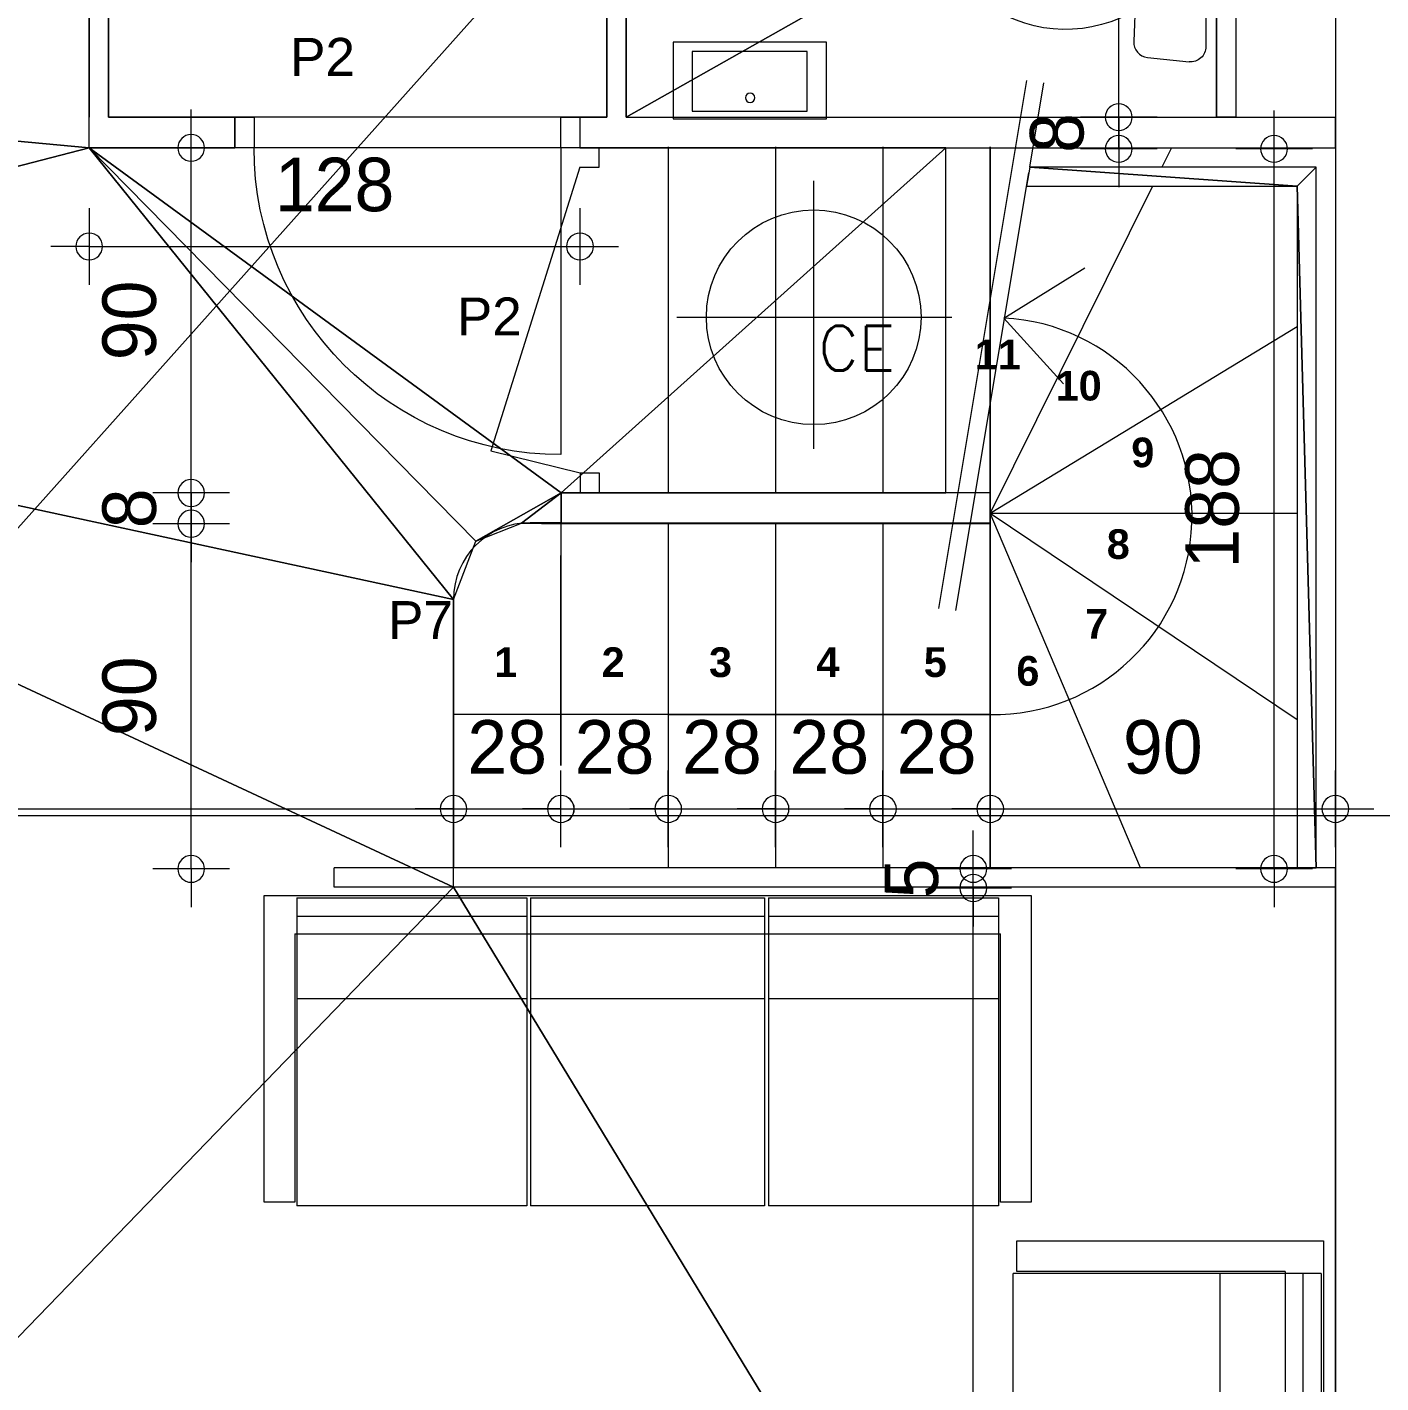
# Model space of a CAD drawing. Header units: metres. Extents: x 1.8 to 61.8, y -53.3 to -11.3.
# Drawn here: x 15.87 to 19.4, y -22.846 to -19.31 of the extents above; entities that cross this region are included whole.
import ezdxf
from ezdxf.enums import TextEntityAlignment as Align
from ezdxf.lldxf.tags import DXFTag

# ---------------------------------------------------------------- set-up
doc = ezdxf.new("R2010")
doc.units = ezdxf.units.M
doc.header["$MEASUREMENT"] = 0
for name, color, linetype in [('Calque commun', 7, 'Continuous'), ('Calque2', 7, 'Continuous'), ('Calque5', 7, 'Continuous'), ('Cotations', 7, 'Continuous'), ('Textes', 7, 'Continuous')]:
    doc.layers.add(name, color=color, linetype=linetype)
doc.styles.add('Arial14', font='arial.ttf', dxfattribs={"height": 0.098961})
doc.styles.add('Arial6', font='arialbd.ttf', dxfattribs={"height": 0.077267})
doc.styles.add('Century Gothic Gras', font='txt.shx', dxfattribs={"height": 0.116336})
doc.styles.add('Century Gothic18', font='GOTHIC.TTF', dxfattribs={"height": 0.139636})
tags = doc.linetypes.add('DASHDOT2', pattern=[0.5, 0.25, -0.125, 0, -0.125]).pattern_tags.tags
tags[10:11] = [DXFTag(74, 4), DXFTag(75, 0), DXFTag(340, '0'), DXFTag(46, 1.0), DXFTag(50, 0.0), DXFTag(44, 0.0), DXFTag(45, 0.0)]
tags[8:9] = [DXFTag(74, 4), DXFTag(75, 0), DXFTag(340, '0'), DXFTag(46, 1.0), DXFTag(50, 0.0), DXFTag(44, 0.0), DXFTag(45, 0.0)]
tags[6:7] = [DXFTag(74, 4), DXFTag(75, 0), DXFTag(340, '0'), DXFTag(46, 1.0), DXFTag(50, 0.0), DXFTag(44, 0.0), DXFTag(45, 0.0)]
tags[4:5] = [DXFTag(74, 4), DXFTag(75, 0), DXFTag(340, '0'), DXFTag(46, 1.0), DXFTag(50, 0.0), DXFTag(44, 0.0), DXFTag(45, 0.0)]
tags = doc.linetypes.add('DOT2', pattern=[0.125, 0, -0.125]).pattern_tags.tags
tags[6:7] = [DXFTag(74, 4), DXFTag(75, 0), DXFTag(340, '0'), DXFTag(46, 1.0), DXFTag(50, 0.0), DXFTag(44, 0.0), DXFTag(45, 0.0)]
tags[4:5] = [DXFTag(74, 4), DXFTag(75, 0), DXFTag(340, '0'), DXFTag(46, 1.0), DXFTag(50, 0.0), DXFTag(44, 0.0), DXFTag(45, 0.0)]
tags = doc.linetypes.add('HIDDEN', pattern=[0.375, 0.25, -0.125]).pattern_tags.tags
tags[6:7] = [DXFTag(74, 4), DXFTag(75, 0), DXFTag(340, '0'), DXFTag(46, 1.0), DXFTag(50, 0.0), DXFTag(44, 0.0), DXFTag(45, 0.0)]
tags[4:5] = [DXFTag(74, 4), DXFTag(75, 0), DXFTag(340, '0'), DXFTag(46, 1.0), DXFTag(50, 0.0), DXFTag(44, 0.0), DXFTag(45, 0.0)]
tags = doc.linetypes.add('HIDDEN2', pattern=[0.1875, 0.125, -0.0625]).pattern_tags.tags
tags[6:7] = [DXFTag(74, 4), DXFTag(75, 0), DXFTag(340, '0'), DXFTag(46, 1.0), DXFTag(50, 0.0), DXFTag(44, 0.0), DXFTag(45, 0.0)]
tags[4:5] = [DXFTag(74, 4), DXFTag(75, 0), DXFTag(340, '0'), DXFTag(46, 1.0), DXFTag(50, 0.0), DXFTag(44, 0.0), DXFTag(45, 0.0)]
tags = doc.linetypes.add('HIDDENX2', pattern=[0.75, 0.5, -0.25]).pattern_tags.tags
tags[6:7] = [DXFTag(74, 4), DXFTag(75, 0), DXFTag(340, '0'), DXFTag(46, 1.0), DXFTag(50, 0.0), DXFTag(44, 0.0), DXFTag(45, 0.0)]
tags[4:5] = [DXFTag(74, 4), DXFTag(75, 0), DXFTag(340, '0'), DXFTag(46, 1.0), DXFTag(50, 0.0), DXFTag(44, 0.0), DXFTag(45, 0.0)]

# ---------------------------------------------------------------- blocks, each defined once
blk = doc.blocks.new('Block51940')
at = {"layer": 'Calque commun', "color": 7, "linetype": 'Continuous', "lineweight": 9}
blk.add_line((19.2815, -16.9752), (19.2815, -25.3352), dxfattribs=at)
blk = doc.blocks.new('sofa3-2')
at = {"layer": 'Calque commun', "color": 0, "linetype": 'ByBlock', "lineweight": -2}
for p, q in [((0, 0), (0, -0.8)), ((2, 0), (0, 0)), ((2, 0), (2, 0)), ((2, 0), (2, 0)), ((2, 0), (2, 0)), ((2, 0), (2, 0)), ((2, -0.8), (2, 0)), ((0.685, -0.0067), (0.085, -0.0067)), ((0.085, -0.0067), (0.085, -0.1)), ((0.685, -0.0067), (0.685, -0.1)), ((1.305, -0.0067), (0.695, -0.0067)), ((0.695, -0.0067), (0.695, -0.1)), ((1.305, -0.0067), (1.305, -0.1)), ((1.915, -0.0067), (1.315, -0.0067)), ((1.315, -0.0067), (1.315, -0.1)), ((1.915, -0.0067), (1.915, -0.1)), ((0.685, -0.054), (0.085, -0.054)), ((1.305, -0.054), (0.695, -0.054)), ((1.915, -0.054), (1.315, -0.054)), ((0.08, -0.1), (0.08, -0.1)), ((0.08, -0.1), (0.08, -0.1)), ((0.08, -0.1), (0.08, -0.1)), ((0.08, -0.1), (0.08, -0.1)), ((0.085, -0.1), (0.08, -0.1)), ((0.08, -0.74), (0.08, -0.1)), ((0.685, -0.1), (0.085, -0.1)), ((0.085, -0.1), (0.085, -0.14)), ((0.695, -0.1), (0.685, -0.1)), ((0.685, -0.1), (0.685, -0.14)), ((1.305, -0.1), (0.695, -0.1)), ((0.695, -0.1), (0.695, -0.14)), ((1.315, -0.1), (1.305, -0.1)), ((1.305, -0.1), (1.305, -0.14)), ((1.915, -0.1), (1.315, -0.1)), ((1.315, -0.1), (1.315, -0.14)), ((1.92, -0.1), (1.915, -0.1)), ((1.915, -0.1), (1.915, -0.14)), ((1.92, -0.1), (1.92, -0.1)), ((1.92, -0.1), (1.92, -0.1)), ((1.92, -0.1), (1.92, -0.1)), ((1.92, -0.1), (1.92, -0.1)), ((1.92, -0.1), (1.92, -0.74)), ((0.085, -0.11), (0.085, -0.11)), ((0.085, -0.11), (0.085, -0.11)), ((0.085, -0.14), (0.085, -0.81)), ((0.685, -0.11), (0.685, -0.11)), ((0.685, -0.11), (0.685, -0.11)), ((0.685, -0.14), (0.685, -0.81)), ((0.695, -0.11), (0.695, -0.11)), ((0.695, -0.11), (0.695, -0.11)), ((0.695, -0.14), (0.695, -0.81)), ((1.305, -0.11), (1.305, -0.11)), ((1.305, -0.11), (1.305, -0.11)), ((1.305, -0.14), (1.305, -0.81)), ((1.315, -0.11), (1.315, -0.11)), ((1.315, -0.11), (1.315, -0.11)), ((1.315, -0.14), (1.315, -0.81)), ((1.915, -0.11), (1.915, -0.11)), ((1.915, -0.11), (1.915, -0.11)), ((1.915, -0.14), (1.915, -0.81)), ((0.085, -0.27), (0.685, -0.27)), ((0.695, -0.27), (1.305, -0.27)), ((1.315, -0.27), (1.915, -0.27)), ((0.08, -0.76), (0.08, -0.74)), ((1.92, -0.74), (1.92, -0.76)), ((0.08, -0.8), (0.08, -0.76)), ((1.92, -0.76), (1.92, -0.8)), ((0, -0.8), (0, -0.8)), ((0, -0.8), (0, -0.8)), ((0, -0.8), (0.08, -0.8)), ((0.08, -0.8), (0.08, -0.8)), ((0.08, -0.8), (0.08, -0.8)), ((0.085, -0.81), (0.085, -0.81)), ((0.085, -0.81), (0.085, -0.81)), ((0.085, -0.81), (0.685, -0.81)), ((0.685, -0.81), (0.685, -0.81)), ((0.685, -0.81), (0.685, -0.81)), ((0.695, -0.81), (0.695, -0.81)), ((0.695, -0.81), (0.695, -0.81)), ((0.695, -0.81), (1.305, -0.81)), ((1.305, -0.81), (1.305, -0.81)), ((1.305, -0.81), (1.305, -0.81)), ((1.315, -0.81), (1.315, -0.81)), ((1.315, -0.81), (1.315, -0.81)), ((1.315, -0.81), (1.915, -0.81)), ((1.915, -0.81), (1.915, -0.81)), ((1.915, -0.81), (1.915, -0.81)), ((1.92, -0.8), (1.92, -0.8)), ((1.92, -0.8), (1.92, -0.8)), ((1.92, -0.8), (2, -0.8))]:
    blk.add_line(p, q, dxfattribs=at)
blk = doc.blocks.new('xmodule1pcent14')
at = {"layer": 'Calque commun', "color": 5, "linetype": 'Continuous', "lineweight": 9}
blk.add_arc((0, 0), 0.5, 0, 359.9994, dxfattribs=at)
blk = doc.blocks.new('DimLine55328')
at = {"layer": 'Calque commun', "color": 5, "linetype": 'Continuous', "lineweight": 9}
for p, q in [((18.3372, -22.4067), (18.3372, -22.3067)), ((18.4372, -22.4067), (18.2372, -22.4067)), ((18.3372, -26.1866), (18.3372, -22.4067))]:
    blk.add_line(p, q, dxfattribs=at)
at = {"layer": 'Calque commun', "color": 5, "linetype": 'Continuous', "lineweight": 9, "xscale": 0.07000000029802322, "yscale": 0.07000000029802322, "zscale": 0.07000000029802322, "rotation": 90}
blk.add_blockref('xmodule1pcent14', (18.3372, -22.4067), dxfattribs=at)
blk = doc.blocks.new('xmodule1pcent15')
at = {"layer": 'Calque commun', "color": 5, "linetype": 'Continuous', "lineweight": 9}
blk.add_arc((0, 0), 0.5, 0, 359.9994, dxfattribs=at)
blk = doc.blocks.new('xmodule1pcent16')
at = {"layer": 'Calque commun', "color": 5, "linetype": 'Continuous', "lineweight": 9}
blk.add_arc((0, 0), 0.5, 0, 359.9994, dxfattribs=at)
blk = doc.blocks.new('DimLine55336')
at = {"layer": 'Calque commun', "color": 5, "linetype": 'Continuous', "lineweight": 9}
for p, q in [((18.3372, -22.3567), (18.3372, -22.2567)), ((18.4372, -22.3567), (18.2372, -22.3567)), ((18.3372, -22.4067), (18.3372, -22.3567)), ((18.4372, -22.4067), (18.2372, -22.4067)), ((18.3372, -22.4067), (18.3372, -22.5067))]:
    blk.add_line(p, q, dxfattribs=at)
at = {"layer": 'Calque commun', "color": 5, "linetype": 'Continuous', "lineweight": 9, "xscale": 0.07000000029802322, "yscale": 0.07000000029802322, "zscale": 0.07000000029802322, "rotation": 90}
for name, p in [('xmodule1pcent16', (18.3372, -22.3567)), ('xmodule1pcent15', (18.3372, -22.4067))]:
    blk.add_blockref(name, p, dxfattribs=at)
at = {"layer": 'Calque commun', "color": 5, "linetype": 'Continuous', "lineweight": 9, "style": 'Century Gothic18'}
blk.add_text('5', height=0.1396, rotation=90, dxfattribs=at).set_placement((18.2872, -22.3817), align=Align.BOTTOM_CENTER)
blk = doc.blocks.new('xmodule1pcent17')
at = {"layer": 'Calque commun', "color": 5, "linetype": 'Continuous', "lineweight": 9}
blk.add_arc((0, 0), 0.5, 0, 359.9994, dxfattribs=at)
blk = doc.blocks.new('xmodule1pcent18')
at = {"layer": 'Calque commun', "color": 5, "linetype": 'Continuous', "lineweight": 9}
blk.add_arc((0, 0), 0.5, 0, 359.9994, dxfattribs=at)
blk = doc.blocks.new('DimLine55344')
at = {"layer": 'Calque commun', "color": 5, "linetype": 'Continuous', "lineweight": 9}
for p, q in [((19.1215, -20.4792), (19.1215, -20.3792)), ((19.2215, -20.4792), (19.0215, -20.4792)), ((19.1215, -22.3567), (19.1215, -20.4792)), ((19.2215, -22.3567), (19.0215, -22.3567)), ((19.1215, -22.3567), (19.1215, -22.4567))]:
    blk.add_line(p, q, dxfattribs=at)
at = {"layer": 'Calque commun', "color": 5, "linetype": 'Continuous', "lineweight": 9, "xscale": 0.07000000029802322, "yscale": 0.07000000029802322, "zscale": 0.07000000029802322, "rotation": 90}
for name, p in [('xmodule1pcent18', (19.1215, -20.4792)), ('xmodule1pcent17', (19.1215, -22.3567))]:
    blk.add_blockref(name, p, dxfattribs=at)
at = {"layer": 'Calque commun', "color": 5, "linetype": 'Continuous', "lineweight": 9, "style": 'Century Gothic18'}
blk.add_text('188', height=0.13964, rotation=90, dxfattribs=at).set_placement((19.0715, -21.4179), align=Align.BOTTOM_CENTER)
blk = doc.blocks.new('xmodule1pcent19')
at = {"layer": 'Calque commun', "color": 5, "linetype": 'Continuous', "lineweight": 9}
blk.add_arc((0, 0), 0.5, 0, 359.9994, dxfattribs=at)
blk = doc.blocks.new('xmodule1pcent20')
at = {"layer": 'Calque commun', "color": 5, "linetype": 'Continuous', "lineweight": 9}
blk.add_arc((0, 0), 0.5, 0, 359.9994, dxfattribs=at)
blk = doc.blocks.new('DimLine55352')
at = {"layer": 'Calque commun', "color": 5, "linetype": 'Continuous', "lineweight": 9}
for p, q in [((18.7164, -20.3966), (18.7164, -20.2966)), ((18.8164, -20.3966), (18.6164, -20.3966)), ((18.7164, -20.4792), (18.7164, -20.3966)), ((18.8164, -20.4792), (18.6164, -20.4792)), ((18.7164, -20.4792), (18.7164, -20.5792))]:
    blk.add_line(p, q, dxfattribs=at)
at = {"layer": 'Calque commun', "color": 5, "linetype": 'Continuous', "lineweight": 9, "xscale": 0.07000000029802322, "yscale": 0.07000000029802322, "zscale": 0.07000000029802322, "rotation": 90}
for name, p in [('xmodule1pcent20', (18.7164, -20.3966)), ('xmodule1pcent19', (18.7164, -20.4792))]:
    blk.add_blockref(name, p, dxfattribs=at)
at = {"layer": 'Calque commun', "color": 5, "linetype": 'Continuous', "lineweight": 9, "style": 'Century Gothic18'}
blk.add_text('8', height=0.1396, rotation=90, dxfattribs=at).set_placement((18.6664, -20.4379), align=Align.BOTTOM_CENTER)
blk = doc.blocks.new('xmodule1pcent23')
at = {"layer": 'Calque commun', "color": 5, "linetype": 'Continuous', "lineweight": 9}
blk.add_arc((0, 0), 0.5, 0, 359.9994, dxfattribs=at)
blk = doc.blocks.new('xmodule1pcent24')
at = {"layer": 'Calque commun', "color": 5, "linetype": 'Continuous', "lineweight": 9}
blk.add_arc((0, 0), 0.5, 0, 359.9994, dxfattribs=at)
blk = doc.blocks.new('DimLine55368')
at = {"layer": 'Calque commun', "color": 5, "linetype": 'Continuous', "lineweight": 9}
for p, q in [((18.7164, -19.5266), (18.7164, -19.4266)), ((18.8164, -19.5266), (18.6164, -19.5266)), ((18.7164, -20.3966), (18.7164, -19.5266)), ((18.8164, -20.3966), (18.6164, -20.3966)), ((18.7164, -20.3966), (18.7164, -20.4966))]:
    blk.add_line(p, q, dxfattribs=at)
at = {"layer": 'Calque commun', "color": 5, "linetype": 'Continuous', "lineweight": 9, "xscale": 0.07000000029802322, "yscale": 0.07000000029802322, "zscale": 0.07000000029802322, "rotation": 90}
for name, p in [('xmodule1pcent24', (18.7164, -19.5266)), ('xmodule1pcent23', (18.7164, -20.3966))]:
    blk.add_blockref(name, p, dxfattribs=at)
at = {"layer": 'Calque commun', "color": 5, "linetype": 'Continuous', "lineweight": 9, "style": 'Century Gothic18'}
blk.add_text('87', height=0.13964, rotation=90, dxfattribs=at).set_placement((18.6664, -19.9616), align=Align.BOTTOM_CENTER)
blk = doc.blocks.new('xmodule1pcent39')
at = {"layer": 'Calque commun', "color": 5, "linetype": 'Continuous', "lineweight": 9}
blk.add_arc((0, 0), 0.5, 0, 359.9994, dxfattribs=at)
blk = doc.blocks.new('xmodule1pcent40')
at = {"layer": 'Calque commun', "color": 5, "linetype": 'Continuous', "lineweight": 9}
blk.add_arc((0, 0), 0.5, 0, 359.9994, dxfattribs=at)
blk = doc.blocks.new('DimLine56121')
at = {"layer": 'Calque commun', "color": 5, "linetype": 'Continuous', "lineweight": 9}
for p, q in [((16.2975, -21.4566), (16.2975, -21.3566)), ((16.3975, -21.4566), (16.1975, -21.4566)), ((16.2975, -22.3567), (16.2975, -21.4566)), ((16.3975, -22.3567), (16.1975, -22.3567)), ((16.2975, -22.3567), (16.2975, -22.4567))]:
    blk.add_line(p, q, dxfattribs=at)
at = {"layer": 'Calque commun', "color": 5, "linetype": 'Continuous', "lineweight": 9, "xscale": 0.07000000029802322, "yscale": 0.07000000029802322, "zscale": 0.07000000029802322, "rotation": 90}
for name, p in [('xmodule1pcent40', (16.2975, -21.4566)), ('xmodule1pcent39', (16.2975, -22.3567))]:
    blk.add_blockref(name, p, dxfattribs=at)
at = {"layer": 'Calque commun', "color": 5, "linetype": 'Continuous', "lineweight": 9, "style": 'Century Gothic18'}
blk.add_text('90', height=0.13964, rotation=90, dxfattribs=at).set_placement((16.2475, -21.9067), align=Align.BOTTOM_CENTER)
blk = doc.blocks.new('xmodule1pcent41')
at = {"layer": 'Calque commun', "color": 5, "linetype": 'Continuous', "lineweight": 9}
blk.add_arc((0, 0), 0.5, 0, 359.9994, dxfattribs=at)
blk = doc.blocks.new('xmodule1pcent42')
at = {"layer": 'Calque commun', "color": 5, "linetype": 'Continuous', "lineweight": 9}
blk.add_arc((0, 0), 0.5, 0, 359.9994, dxfattribs=at)
blk = doc.blocks.new('DimLine56129')
at = {"layer": 'Calque commun', "color": 5, "linetype": 'Continuous', "lineweight": 9}
for p, q in [((16.2975, -21.3766), (16.2975, -21.2766)), ((16.3975, -21.3766), (16.1975, -21.3766)), ((16.2975, -21.4566), (16.2975, -21.3766)), ((16.3975, -21.4566), (16.1975, -21.4566)), ((16.2975, -21.4566), (16.2975, -21.5566))]:
    blk.add_line(p, q, dxfattribs=at)
at = {"layer": 'Calque commun', "color": 5, "linetype": 'Continuous', "lineweight": 9, "xscale": 0.07000000029802322, "yscale": 0.07000000029802322, "zscale": 0.07000000029802322, "rotation": 90}
for name, p in [('xmodule1pcent42', (16.2975, -21.3766)), ('xmodule1pcent41', (16.2975, -21.4566))]:
    blk.add_blockref(name, p, dxfattribs=at)
at = {"layer": 'Calque commun', "color": 5, "linetype": 'Continuous', "lineweight": 9, "style": 'Century Gothic18'}
blk.add_text('8', height=0.1396, rotation=90, dxfattribs=at).set_placement((16.2475, -21.4166), align=Align.BOTTOM_CENTER)
blk = doc.blocks.new('xmodule1pcent43')
at = {"layer": 'Calque commun', "color": 5, "linetype": 'Continuous', "lineweight": 9}
blk.add_arc((0, 0), 0.5, 0, 359.9994, dxfattribs=at)
blk = doc.blocks.new('xmodule1pcent44')
at = {"layer": 'Calque commun', "color": 5, "linetype": 'Continuous', "lineweight": 9}
blk.add_arc((0, 0), 0.5, 0, 359.9994, dxfattribs=at)
blk = doc.blocks.new('DimLine56137')
at = {"layer": 'Calque commun', "color": 5, "linetype": 'Continuous', "lineweight": 9}
for p, q in [((16.2975, -20.4766), (16.2975, -20.3766)), ((16.3975, -20.4766), (16.1975, -20.4766)), ((16.2975, -21.3766), (16.2975, -20.4766)), ((16.3975, -21.3766), (16.1975, -21.3766)), ((16.2975, -21.3766), (16.2975, -21.4766))]:
    blk.add_line(p, q, dxfattribs=at)
at = {"layer": 'Calque commun', "color": 5, "linetype": 'Continuous', "lineweight": 9, "xscale": 0.07000000029802322, "yscale": 0.07000000029802322, "zscale": 0.07000000029802322, "rotation": 90}
for name, p in [('xmodule1pcent44', (16.2975, -20.4766)), ('xmodule1pcent43', (16.2975, -21.3766))]:
    blk.add_blockref(name, p, dxfattribs=at)
at = {"layer": 'Calque commun', "color": 5, "linetype": 'Continuous', "lineweight": 9, "style": 'Century Gothic18'}
blk.add_text('90', height=0.13964, rotation=90, dxfattribs=at).set_placement((16.2475, -20.9266), align=Align.BOTTOM_CENTER)
blk = doc.blocks.new('ce2')
at = {"layer": 'Calque commun', "color": 6, "linetype": 'Continuous', "lineweight": 9}
for p, q in [((0.0007, 0.3427), (0.0007, -0.3562)), ((-0.3566, -0.0007), (0.3605, -0.0007))]:
    blk.add_line(p, q, dxfattribs=at)
blk.add_arc((0, 0), 0.28, 0, 359.9994, dxfattribs=at)
at = {"layer": 'Calque commun', "color": 6, "linetype": 'ByBlock', "lineweight": -2, "style": 'Century Gothic Gras'}
blk.add_text('CE', height=0.11634, rotation=359.9993, dxfattribs=at).set_placement((0.0123, -0.0123), align=Align.BOTTOM_LEFT)
blk = doc.blocks.new('xmodule1pcent45')
at = {"layer": 'Calque commun', "color": 5, "linetype": 'Continuous', "lineweight": 9}
blk.add_arc((0, 0), 0.5, 0, 359.9994, dxfattribs=at)
blk = doc.blocks.new('xmodule1pcent46')
at = {"layer": 'Calque commun', "color": 5, "linetype": 'Continuous', "lineweight": 9}
blk.add_arc((0, 0), 0.5, 0, 359.9994, dxfattribs=at)
blk = doc.blocks.new('DimLine56309')
at = {"layer": 'Calque commun', "color": 5, "linetype": 'Continuous', "lineweight": 9}
for p, q in [((18.3815, -22.3005), (18.3815, -22.1005)), ((19.2815, -22.3005), (19.2815, -22.1005)), ((18.3815, -22.2005), (18.2815, -22.2005)), ((18.3815, -22.2005), (19.2815, -22.2005)), ((19.2815, -22.2005), (19.3815, -22.2005))]:
    blk.add_line(p, q, dxfattribs=at)
at = {"layer": 'Calque commun', "color": 5, "linetype": 'Continuous', "lineweight": 9, "xscale": 0.07000000029802322, "yscale": 0.07000000029802322, "zscale": 0.07000000029802322}
for name, p in [('xmodule1pcent45', (18.3815, -22.2005)), ('xmodule1pcent46', (19.2815, -22.2005))]:
    blk.add_blockref(name, p, dxfattribs=at)
at = {"layer": 'Calque commun', "color": 5, "linetype": 'Continuous', "lineweight": 9, "style": 'Century Gothic18'}
blk.add_text('90', height=0.13964, dxfattribs=at).set_placement((18.8315, -22.1505), align=Align.BOTTOM_CENTER)
blk = doc.blocks.new('xmodule1pcent47')
at = {"layer": 'Calque commun', "color": 5, "linetype": 'Continuous', "lineweight": 9}
blk.add_arc((0, 0), 0.5, 0, 359.9994, dxfattribs=at)
blk = doc.blocks.new('xmodule1pcent48')
at = {"layer": 'Calque commun', "color": 5, "linetype": 'Continuous', "lineweight": 9}
blk.add_arc((0, 0), 0.5, 0, 359.9994, dxfattribs=at)
blk = doc.blocks.new('DimLine56317')
at = {"layer": 'Calque commun', "color": 5, "linetype": 'Continuous', "lineweight": 9}
for p, q in [((18.1015, -22.3005), (18.1015, -22.1005)), ((18.3815, -22.3005), (18.3815, -22.1005)), ((18.1015, -22.2005), (18.0015, -22.2005)), ((18.1015, -22.2005), (18.3815, -22.2005)), ((18.3815, -22.2005), (18.4815, -22.2005))]:
    blk.add_line(p, q, dxfattribs=at)
at = {"layer": 'Calque commun', "color": 5, "linetype": 'Continuous', "lineweight": 9, "xscale": 0.07000000029802322, "yscale": 0.07000000029802322, "zscale": 0.07000000029802322}
for name, p in [('xmodule1pcent47', (18.1015, -22.2005)), ('xmodule1pcent48', (18.3815, -22.2005))]:
    blk.add_blockref(name, p, dxfattribs=at)
at = {"layer": 'Calque commun', "color": 5, "linetype": 'Continuous', "lineweight": 9, "style": 'Century Gothic18'}
blk.add_text('28', height=0.13964, dxfattribs=at).set_placement((18.2415, -22.1505), align=Align.BOTTOM_CENTER)
blk = doc.blocks.new('xmodule1pcent49')
at = {"layer": 'Calque commun', "color": 5, "linetype": 'Continuous', "lineweight": 9}
blk.add_arc((0, 0), 0.5, 0, 359.9994, dxfattribs=at)
blk = doc.blocks.new('xmodule1pcent50')
at = {"layer": 'Calque commun', "color": 5, "linetype": 'Continuous', "lineweight": 9}
blk.add_arc((0, 0), 0.5, 0, 359.9994, dxfattribs=at)
blk = doc.blocks.new('DimLine56325')
at = {"layer": 'Calque commun', "color": 5, "linetype": 'Continuous', "lineweight": 9}
for p, q in [((17.8215, -22.3005), (17.8215, -22.1005)), ((18.1015, -22.3005), (18.1015, -22.1005)), ((17.8215, -22.2005), (17.7215, -22.2005)), ((17.8215, -22.2005), (18.1015, -22.2005)), ((18.1015, -22.2005), (18.2015, -22.2005))]:
    blk.add_line(p, q, dxfattribs=at)
at = {"layer": 'Calque commun', "color": 5, "linetype": 'Continuous', "lineweight": 9, "xscale": 0.07000000029802322, "yscale": 0.07000000029802322, "zscale": 0.07000000029802322}
for name, p in [('xmodule1pcent49', (17.8215, -22.2005)), ('xmodule1pcent50', (18.1015, -22.2005))]:
    blk.add_blockref(name, p, dxfattribs=at)
at = {"layer": 'Calque commun', "color": 5, "linetype": 'Continuous', "lineweight": 9, "style": 'Century Gothic18'}
blk.add_text('28', height=0.13964, dxfattribs=at).set_placement((17.9615, -22.1505), align=Align.BOTTOM_CENTER)
blk = doc.blocks.new('xmodule1pcent51')
at = {"layer": 'Calque commun', "color": 5, "linetype": 'Continuous', "lineweight": 9}
blk.add_arc((0, 0), 0.5, 0, 359.9994, dxfattribs=at)
blk = doc.blocks.new('xmodule1pcent52')
at = {"layer": 'Calque commun', "color": 5, "linetype": 'Continuous', "lineweight": 9}
blk.add_arc((0, 0), 0.5, 0, 359.9994, dxfattribs=at)
blk = doc.blocks.new('DimLine56333')
at = {"layer": 'Calque commun', "color": 5, "linetype": 'Continuous', "lineweight": 9}
for p, q in [((17.5415, -22.3005), (17.5415, -22.1005)), ((17.8215, -22.3005), (17.8215, -22.1005)), ((17.5415, -22.2005), (17.4415, -22.2005)), ((17.5415, -22.2005), (17.8215, -22.2005)), ((17.8215, -22.2005), (17.9215, -22.2005))]:
    blk.add_line(p, q, dxfattribs=at)
at = {"layer": 'Calque commun', "color": 5, "linetype": 'Continuous', "lineweight": 9, "xscale": 0.07000000029802322, "yscale": 0.07000000029802322, "zscale": 0.07000000029802322}
for name, p in [('xmodule1pcent51', (17.5415, -22.2005)), ('xmodule1pcent52', (17.8215, -22.2005))]:
    blk.add_blockref(name, p, dxfattribs=at)
at = {"layer": 'Calque commun', "color": 5, "linetype": 'Continuous', "lineweight": 9, "style": 'Century Gothic18'}
blk.add_text('28', height=0.13964, dxfattribs=at).set_placement((17.6815, -22.1505), align=Align.BOTTOM_CENTER)
blk = doc.blocks.new('xmodule1pcent53')
at = {"layer": 'Calque commun', "color": 5, "linetype": 'Continuous', "lineweight": 9}
blk.add_arc((0, 0), 0.5, 0, 359.9994, dxfattribs=at)
blk = doc.blocks.new('xmodule1pcent54')
at = {"layer": 'Calque commun', "color": 5, "linetype": 'Continuous', "lineweight": 9}
blk.add_arc((0, 0), 0.5, 0, 359.9994, dxfattribs=at)
blk = doc.blocks.new('DimLine56341')
at = {"layer": 'Calque commun', "color": 5, "linetype": 'Continuous', "lineweight": 9}
for p, q in [((13.3216, -22.1005), (13.3216, -22.3005)), ((16.9816, -22.3005), (16.9816, -22.1005)), ((13.3216, -22.2005), (13.2216, -22.2005)), ((13.3216, -22.2005), (16.9816, -22.2005)), ((16.9816, -22.2005), (17.0816, -22.2005))]:
    blk.add_line(p, q, dxfattribs=at)
at = {"layer": 'Calque commun', "color": 5, "linetype": 'Continuous', "lineweight": 9, "xscale": 0.07000000029802322, "yscale": 0.07000000029802322, "zscale": 0.07000000029802322}
for name, p in [('xmodule1pcent53', (13.3216, -22.2005)), ('xmodule1pcent54', (16.9816, -22.2005))]:
    blk.add_blockref(name, p, dxfattribs=at)
at = {"layer": 'Calque commun', "color": 5, "linetype": 'Continuous', "lineweight": 9, "style": 'Century Gothic18'}
blk.add_text('366', height=0.13964, dxfattribs=at).set_placement((15.1516, -22.1505), align=Align.BOTTOM_CENTER)
blk = doc.blocks.new('xmodule1pcent55')
at = {"layer": 'Calque commun', "color": 5, "linetype": 'Continuous', "lineweight": 9}
blk.add_arc((0, 0), 0.5, 0, 359.9994, dxfattribs=at)
blk = doc.blocks.new('xmodule1pcent56')
at = {"layer": 'Calque commun', "color": 5, "linetype": 'Continuous', "lineweight": 9}
blk.add_arc((0, 0), 0.5, 0, 359.9994, dxfattribs=at)
blk = doc.blocks.new('DimLine56351')
at = {"layer": 'Calque commun', "color": 5, "linetype": 'Continuous', "lineweight": 9}
for p, q in [((17.2615, -22.3005), (17.2615, -22.1005)), ((17.5415, -22.3005), (17.5415, -22.1005)), ((17.2615, -22.2005), (17.1615, -22.2005)), ((17.2615, -22.2005), (17.5415, -22.2005)), ((17.5415, -22.2005), (17.6415, -22.2005))]:
    blk.add_line(p, q, dxfattribs=at)
at = {"layer": 'Calque commun', "color": 5, "linetype": 'Continuous', "lineweight": 9, "xscale": 0.07000000029802322, "yscale": 0.07000000029802322, "zscale": 0.07000000029802322}
for name, p in [('xmodule1pcent55', (17.2615, -22.2005)), ('xmodule1pcent56', (17.5415, -22.2005))]:
    blk.add_blockref(name, p, dxfattribs=at)
at = {"layer": 'Calque commun', "color": 5, "linetype": 'Continuous', "lineweight": 9, "style": 'Century Gothic18'}
blk.add_text('28', height=0.13964, dxfattribs=at).set_placement((17.4015, -22.1505), align=Align.BOTTOM_CENTER)
blk = doc.blocks.new('xmodule1pcent57')
at = {"layer": 'Calque commun', "color": 5, "linetype": 'Continuous', "lineweight": 9}
blk.add_arc((0, 0), 0.5, 0, 359.9994, dxfattribs=at)
blk = doc.blocks.new('xmodule1pcent58')
at = {"layer": 'Calque commun', "color": 5, "linetype": 'Continuous', "lineweight": 9}
blk.add_arc((0, 0), 0.5, 0, 359.9994, dxfattribs=at)
blk = doc.blocks.new('DimLine56359')
at = {"layer": 'Calque commun', "color": 5, "linetype": 'Continuous', "lineweight": 9}
for p, q in [((16.9816, -22.3005), (16.9816, -22.1005)), ((17.2616, -22.3005), (17.2616, -22.1005)), ((16.9816, -22.2005), (16.8815, -22.2005)), ((16.9816, -22.2005), (17.2616, -22.2005)), ((17.2616, -22.2005), (17.3616, -22.2005))]:
    blk.add_line(p, q, dxfattribs=at)
at = {"layer": 'Calque commun', "color": 5, "linetype": 'Continuous', "lineweight": 9, "xscale": 0.07000000029802322, "yscale": 0.07000000029802322, "zscale": 0.07000000029802322}
for name, p in [('xmodule1pcent57', (16.9816, -22.2005)), ('xmodule1pcent58', (17.2616, -22.2005))]:
    blk.add_blockref(name, p, dxfattribs=at)
at = {"layer": 'Calque commun', "color": 5, "linetype": 'Continuous', "lineweight": 9, "style": 'Century Gothic18'}
blk.add_text('28', height=0.13964, dxfattribs=at).set_placement((17.1216, -22.1505), align=Align.BOTTOM_CENTER)
blk = doc.blocks.new('lavmain')
at = {"layer": 'Calque commun', "color": 7, "linetype": 'Continuous', "lineweight": 9}
for p, q in [((0.4, 0), (0, 0)), ((0, 0), (0, -0.2)), ((0.4, -0.2), (0.4, 0)), ((0.35, -0.02), (0.05, -0.02)), ((0.05, -0.02), (0.05, -0.1757)), ((0.35, -0.1757), (0.35, -0.02)), ((0.05, -0.1757), (0.35, -0.1757)), ((0, -0.2), (0.4, -0.2))]:
    blk.add_line(p, q, dxfattribs=at)
blk.add_arc((0.1993, -0.055), 0.0121, 90, 89.9994, dxfattribs=at)
blk = doc.blocks.new('xmodule1pcent59')
at = {"layer": 'Calque commun', "color": 5, "linetype": 'Continuous', "lineweight": 9}
blk.add_arc((0, 0), 0.5, 0, 359.9994, dxfattribs=at)
blk = doc.blocks.new('xmodule1pcent60')
at = {"layer": 'Calque commun', "color": 5, "linetype": 'Continuous', "lineweight": 9}
blk.add_arc((0, 0), 0.5, 0, 359.9994, dxfattribs=at)
blk = doc.blocks.new('DimLine59466')
at = {"layer": 'Calque commun', "color": 5, "linetype": 'Continuous', "lineweight": 9}
for p, q in [((16.0315, -20.6338), (16.0315, -20.8338)), ((17.3115, -20.6338), (17.3115, -20.8338)), ((16.0315, -20.7338), (15.9315, -20.7338)), ((16.0315, -20.7338), (17.3115, -20.7338)), ((17.3115, -20.7338), (17.4115, -20.7338))]:
    blk.add_line(p, q, dxfattribs=at)
at = {"layer": 'Calque commun', "color": 5, "linetype": 'Continuous', "lineweight": 9, "xscale": 0.07000000029802322, "yscale": 0.07000000029802322, "zscale": 0.07000000029802322}
for name, p in [('xmodule1pcent59', (16.0315, -20.7338)), ('xmodule1pcent60', (17.3115, -20.7338))]:
    blk.add_blockref(name, p, dxfattribs=at)
at = {"layer": 'Calque commun', "color": 5, "linetype": 'Continuous', "lineweight": 9, "style": 'Century Gothic18'}
blk.add_text('128', height=0.13964, dxfattribs=at).set_placement((16.6715, -20.6838), align=Align.BOTTOM_CENTER)
blk = doc.blocks.new('@PRES_1_$$_1-37')
at = {"layer": 'Calque commun', "color": 5, "linetype": 'Continuous', "lineweight": 9}
blk.add_line((0.05, 0.08), (0.05, 0.88), dxfattribs=at)
at = {"layer": 'Calque commun', "color": 5, "linetype": 'Continuous', "lineweight": 9, "extrusion": (0, 0, -1)}
blk.add_arc((-0.05, 0.08), 0.8, 90, 180, dxfattribs=at)
at = {"layer": 'Calque commun', "color": 5, "linetype": 'Continuous', "lineweight": 9}
mesh = blk.add_polyface(dxfattribs=at)
corners = [(0, 0), (0, 0.08), (0.05, 0.08), (0.05, 0)]
mesh.append_faces([[corners[k] for k in face] for face in [(0, 1, 2, 3)]], dxfattribs={"color": 5})
mesh = blk.add_polyface(dxfattribs=at)
corners = [(0.85, 0), (0.85, 0.08), (0.9, 0.08), (0.9, 0)]
mesh.append_faces([[corners[k] for k in face] for face in [(0, 1, 2, 3)]], dxfattribs={"color": 5})
blk = doc.blocks.new('@PRES_1_$$_1-38')
at = {"layer": 'Calque commun', "color": 7, "linetype": 'Continuous', "lineweight": 9}
blk.add_line((0, 0), (0, 0.08), dxfattribs=at)
blk = doc.blocks.new('@PRES_1_$$_1-39')
at = {"layer": 'Calque commun', "color": 7, "linetype": 'Continuous', "lineweight": 9}
blk.add_line((0, 0), (0, 0.08), dxfattribs=at)
blk = doc.blocks.new('INTER_2D_COMB13')
at = {"layer": 'Calque5', "color": 0, "linetype": 'ByBlock', "lineweight": -2}
for name in ['@PRES_1_$$_1-37', '@PRES_1_$$_1-38']:
    blk.add_blockref(name, (0, 0), dxfattribs=at)
at = {"layer": 'Calque5', "color": 0, "linetype": 'ByBlock', "lineweight": -2, "extrusion": (0, 0, -1), "xscale": -1, "yscale": -1, "zscale": -1, "rotation": -180}
blk.add_blockref('@PRES_1_$$_1-39', (-0.9, 0), dxfattribs=at)
blk = doc.blocks.new('PLACED_COMB13')
at = {"layer": 'Calque5', "color": 0, "linetype": 'ByBlock', "lineweight": -2}
blk.add_blockref('INTER_2D_COMB13', (0, 0), dxfattribs=at)
blk = doc.blocks.new('xmodule1pcent67')
at = {"layer": 'Calque commun', "color": 15, "linetype": 'Continuous', "lineweight": 18}
for p, q in [((16.0315, -17.8266), (16.0315, -20.3966)), ((16.0815, -17.8266), (16.0815, -20.3966)), ((17.3815, -20.3966), (17.3815, -19.4355)), ((17.4315, -20.3966), (17.4315, -19.4355)), ((18.9715, -19.5266), (18.9715, -20.3966)), ((19.0215, -19.5766), (19.0215, -20.3966)), ((19.0215, -20.3966), (18.9715, -20.3966))]:
    blk.add_line(p, q, dxfattribs=at)
at = {"layer": 'Calque commun', "color": 7, "linetype": 'DASHDOT2', "lineweight": 9}
for p, q in [((18.2474, -21.6778), (18.4772, -20.3013)), ((18.4844, -20.5266), (18.5211, -20.3068)), ((18.2914, -21.6833), (18.482, -20.5414))]:
    blk.add_line(p, q, dxfattribs=at)
at = {"layer": 'Calque commun', "color": 7, "linetype": 'Continuous', "lineweight": 18}
for p, q in [((16.0315, -20.4766), (16.0315, -20.3966)), ((16.0815, -20.3966), (16.4115, -20.3966)), ((17.3115, -20.3966), (17.3815, -20.3966)), ((17.4315, -20.3966), (19.2815, -20.3966)), ((19.2815, -20.4766), (19.2815, -20.3966)), ((16.0315, -20.4766), (16.4115, -20.4766)), ((17.3115, -20.4766), (19.2815, -20.4766)), ((18.3815, -21.3766), (17.262, -21.3766)), ((17.262, -21.3766), (17.262, -21.4566)), ((18.3815, -21.3766), (18.3815, -21.4566)), ((18.3815, -21.4566), (17.262, -21.4566))]:
    blk.add_line(p, q, dxfattribs=at)
at = {"layer": 'Calque commun', "color": 9, "linetype": 'Continuous', "lineweight": 9}
blk.add_line((17.3815, -20.3966), (16.0815, -20.3966), dxfattribs=at)
at = {"layer": 'Calque commun', "color": 7, "linetype": 'HIDDEN2', "lineweight": 9}
for p, q in [((17.3362, -20.4766), (17.5915, -20.4766)), ((17.5415, -20.474), (17.5415, -21.374)), ((17.8215, -20.474), (17.8215, -21.374)), ((18.1015, -20.474), (18.1015, -21.374)), ((18.3815, -21.454), (18.3815, -20.474)), ((18.3815, -20.474), (18.3815, -21.454)), ((18.3815, -20.474), (18.3815, -21.374)), ((18.3815, -21.454), (18.3815, -22.354))]:
    blk.add_line(p, q, dxfattribs=at)
at = {"layer": 'Calque commun', "color": 7, "linetype": 'Continuous', "lineweight": 9}
for p, q in [((17.3862, -20.4766), (17.3362, -20.4766)), ((17.3615, -20.5266), (17.3615, -20.4766)), ((18.8538, -20.4766), (18.829, -20.5266)), ((17.3115, -20.5266), (17.0792, -21.2667)), ((17.3115, -20.5266), (17.3615, -20.5266)), ((18.8042, -20.5766), (18.3815, -21.429)), ((18.4164, -20.9204), (18.6283, -20.7892)), ((18.4164, -20.9204), (18.5724, -21.092)), ((18.5724, -21.092), (18.4164, -20.9204)), ((18.3815, -21.429), (19.1815, -20.9426)), ((17.0792, -21.2667), (17.3116, -21.324)), ((17.3116, -21.324), (17.3616, -21.324)), ((17.3616, -21.324), (17.3616, -21.374)), ((18.3815, -21.454), (18.3815, -21.374)), ((17.2615, -21.454), (17.1815, -21.454)), ((17.2615, -21.454), (18.3815, -21.454)), ((17.2615, -21.454), (18.3815, -21.454)), ((17.2615, -21.454), (17.2616, -22.0874)), ((17.5415, -21.454), (17.5415, -22.354)), ((17.8215, -21.454), (17.8215, -22.354)), ((18.1015, -21.454), (18.1015, -22.354)), ((18.7729, -22.354), (18.3815, -21.429)), ((18.3815, -21.429), (19.1815, -21.9672)), ((18.3815, -21.429), (19.1815, -21.429)), ((18.3815, -22.354), (18.3815, -21.454)), ((18.3815, -21.454), (18.3815, -22.354)), ((17.2616, -22.0874), (17.2615, -21.5394)), ((16.9815, -21.654), (16.9815, -22.3541)), ((17.5415, -21.954), (16.9816, -21.954)), ((17.5415, -21.954), (18.3815, -21.954)), ((19.2815, -22.3541), (16.67, -22.3541)), ((16.67, -22.4041), (16.67, -22.3541)), ((19.2815, -22.4041), (19.2815, -22.3541)), ((19.2815, -22.4041), (16.67, -22.4041))]:
    blk.add_line(p, q, dxfattribs=at)
at = {"layer": 'Calque commun', "color": 7, "linetype": 'HIDDEN', "lineweight": 9}
blk.add_line((17.3116, -21.324), (17.3116, -21.3741), dxfattribs=at)
at = {"layer": 'Calque commun', "color": 7, "linetype": 'HIDDENX2', "lineweight": 9}
blk.add_line((18.3815, -21.9541), (17.5415, -21.954), dxfattribs=at)
at = {"layer": 'Calque commun', "color": 7, "linetype": 'Continuous', "lineweight": 9}
for centre, radius, start, end in [((18.3904, -21.4369), 0.5172, 269.0163, 87.0988), ((17.1815, -21.654), 0.2, 90, 180)]:
    blk.add_arc(centre, radius, start, end, dxfattribs=at)
at = {"layer": 'Calque commun', "color": 5, "linetype": 'Continuous', "lineweight": 9}
for name in ['DimLine55368', 'DimLine55352', 'DimLine56137', 'DimLine55344', 'DimLine59466', 'DimLine56129', 'DimLine56121', 'DimLine56341', 'DimLine56359', 'DimLine56351', 'DimLine56333', 'DimLine56325', 'DimLine56317', 'DimLine56309', 'DimLine55336', 'DimLine55328']:
    blk.add_blockref(name, (0, 0), dxfattribs=at)
at = {"layer": 'Calque commun', "color": 0, "linetype": 'ByBlock', "lineweight": -2, "rotation": 180}
for name, p in [('lavmain', (17.9543, -20.4011)), ('PLACED_COMB13', (17.3115, -20.3966))]:
    blk.add_blockref(name, p, dxfattribs=at)
at = {"layer": 'Calque commun', "color": 0, "linetype": 'ByBlock', "lineweight": -2, "extrusion": (0, 0, -1), "rotation": 180}
blk.add_blockref('ce2', (-17.921, -20.9184), dxfattribs=at)
at = {"layer": 'Calque commun', "color": 8, "linetype": 'DOT2', "lineweight": 9, "extrusion": (0, 0, -1)}
blk.add_blockref('sofa3-2', (-18.4877, -22.4258), dxfattribs=at)
at = {"layer": 'Calque commun', "color": 8, "linetype": 'DOT2', "lineweight": 9, "extrusion": (0, 0, -1), "rotation": 89.99999999999999}
blk.add_blockref('sofa3-2', (-19.2509, -25.3266), dxfattribs=at)
at = {"layer": 'Calque commun', "color": 5, "linetype": 'ByBlock', "lineweight": -2, "style": 'Arial6'}
for s, height, p in [('11', 0.07727, (18.4613, -21.0776)), ('10', 0.07727, (18.672, -21.1586)), ('9', 0.0773, (18.8092, -21.3326)), ('1', 0.0773, (17.148, -21.8796)), ('2', 0.0773, (17.428, -21.8796)), ('3', 0.0773, (17.708, -21.8796)), ('4', 0.0773, (17.988, -21.8796)), ('5', 0.0773, (18.268, -21.8796))]:
    blk.add_text(s, height=height, dxfattribs=at).set_placement(p, align=Align.BOTTOM_RIGHT)
for s, p in [('8', (18.6853, -21.5717)), ('7', (18.6289, -21.7793)), ('6', (18.4495, -21.9023))]:
    blk.add_text(s, height=0.0773, dxfattribs=at).set_placement(p, align=Align.BOTTOM_LEFT)
at = {"layer": 'Textes', "color": 5, "linetype": 'ByBlock', "lineweight": -2, "style": 'Arial14'}
blk.add_text('P2', height=0.09896, dxfattribs=at).set_placement((16.5556, -20.3186), align=Align.BOTTOM_LEFT)
blk.add_text('P2', height=0.09896, dxfattribs=at).set_placement((17.1596, -20.9955), align=Align.BOTTOM_RIGHT)
blk.add_text('P7', height=0.09896, dxfattribs=at).set_placement((16.811, -21.6585), align=Align.TOP_LEFT)
at = {"layer": 'Calque commun', "color": 9, "linetype": 'Continuous', "lineweight": 18}
mesh = blk.add_polyface(dxfattribs=at)
corners = [(13.3216, -17.8268), (13.3216, -20.2866), (13.9816, -20.2866), (13.3216, -26.1866), (16.9815, -22.4041), (13.9816, -21.0066), (16.0315, -20.4766), (16.9815, -21.654), (17.0395, -21.5019), (13.3216, -21.0066), (18.2659, -20.4766), (17.262, -21.3766), (18.2659, -21.3766), (17.1586, -21.4553), (19.2815, -26.1866), (19.2815, -22.4041), (16.0315, -17.8266), (17.262, -21.4566)]
mesh.append_faces([[corners[k] for k in face] for face in [(3, 5, 9), (10, 11, 12)]], dxfattribs={"vtx0": -1, "color": 9})
mesh.append_faces([[corners[k] for k in face] for face in [(13, 11, 8), (0, 2, 16)]], dxfattribs={"vtx0": -1, "vtx1": -1, "color": 9})
mesh.append_faces([[corners[k] for k in face] for face in [(3, 4, 5), (6, 5, 7), (6, 8, 11)]], dxfattribs={"vtx0": -1, "vtx1": -1, "vtx2": -1, "color": 9})
mesh.append_faces([[corners[k] for k in face] for face in [(6, 7, 8), (6, 2, 5)]], dxfattribs={"vtx0": -1, "vtx2": -1, "color": 9})
mesh.append_faces([[corners[k] for k in face] for face in [(15, 4, 14)]], dxfattribs={"vtx1": -1, "color": 9})
mesh.append_faces([[corners[k] for k in face] for face in [(3, 14, 4), (10, 6, 11), (4, 7, 5), (6, 16, 2)]], dxfattribs={"vtx1": -1, "vtx2": -1, "color": 9})
mesh.append_faces([[corners[k] for k in face] for face in [(0, 1, 2), (13, 17, 11)]], dxfattribs={"vtx2": -1, "color": 9})
at = {"layer": 'Calque commun', "color": 9, "linetype": 'Continuous', "lineweight": 9}
mesh = blk.add_polyface(dxfattribs=at)
corners = [(17.3815, -20.3966), (16.0815, -20.3966), (16.0815, -17.8266), (17.3815, -17.8266)]
mesh.append_faces([[corners[k] for k in face] for face in [(0, 1, 2, 3)]], dxfattribs={"color": 9})
at = {"layer": 'Calque commun', "color": 9, "linetype": 'Continuous', "lineweight": 18}
mesh = blk.add_polyface(dxfattribs=at)
corners = [(18.9715, -20.3966), (18.9715, -19.5266), (17.4315, -20.3966), (17.4315, -17.8266), (19.2815, -17.8266), (19.2815, -19.5266)]
mesh.append_faces([[corners[k] for k in face] for face in [(3, 1, 4)]], dxfattribs={"vtx0": -1, "vtx1": -1, "color": 9})
mesh.append_faces([[corners[k] for k in face] for face in [(0, 1, 2), (5, 4, 1)]], dxfattribs={"vtx1": -1, "color": 9})
mesh.append_faces([[corners[k] for k in face] for face in [(3, 2, 1)]], dxfattribs={"vtx1": -1, "vtx2": -1, "color": 9})
at = {"layer": 'Calque commun', "color": 7, "linetype": 'Continuous', "lineweight": 9}
mesh = blk.add_polyface(dxfattribs=at)
corners = [(19.2315, -22.3541), (19.1815, -20.5766), (19.1815, -22.3541), (18.4761, -20.5766), (18.4844, -20.5266), (19.2315, -20.5266)]
mesh.append_faces([[corners[k] for k in face] for face in [(0, 1, 2)]], dxfattribs={"vtx0": -1, "color": 7})
mesh.append_faces([[corners[k] for k in face] for face in [(5, 1, 0)]], dxfattribs={"vtx0": -1, "vtx1": -1, "color": 7})
mesh.append_faces([[corners[k] for k in face] for face in [(3, 1, 4)]], dxfattribs={"vtx1": -1, "color": 7})
mesh.append_faces([[corners[k] for k in face] for face in [(5, 4, 1)]], dxfattribs={"vtx1": -1, "vtx2": -1, "color": 7})
blk = doc.blocks.new('wc-3')
at = {"layer": 'Calque2', "color": 6, "linetype": 'Continuous', "lineweight": 9}
for p, q in [((-0.2256, 0), (0.2256, 0)), ((-0.2653, -0.0442), (-0.2539, -0.1527)), ((0, -0.06), (0, -0.12)), ((0.2539, -0.1527), (0.2653, -0.0442)), ((-0.03, -0.09), (0.03, -0.09)), ((-0.2125, -0.1885), (0, -0.18)), ((-0.14, -0.2), (0, -0.19)), ((-0.1, -0.184), (-0.1, -0.1971)), ((0, -0.18), (0.2125, -0.1885)), ((0, -0.19), (0.14, -0.2)), ((0.1, -0.1971), (0.1, -0.184)), ((-0.06, -0.2451), (0.06, -0.2451))]:
    blk.add_line(p, q, dxfattribs=at)
at = {"layer": 'Calque2', "color": 6, "linetype": 'Continuous', "lineweight": 9, "flags": 128}
for points in [[(-0.2653, -0.0442, -0.445253), (-0.2256, 0)], [(0.2256, 0, -0.445276), (0.2653, -0.0442)], [(-0.2539, -0.1527, 0.395314), (-0.2125, -0.1885)], [(0.2125, -0.1885, 0.395339), (0.2539, -0.1527)], [(-0.14, -0.2, 0.294671), (-0.1052, -0.5864)], [(0.14, -0.2, -0.294671), (0.1052, -0.5864)], [(-0.1327, -0.3, -0.337883), (-0.0606, -0.2451)], [(0.1327, -0.3, 0.337854), (0.0606, -0.2451)], [(-0.1327, -0.3, 0.281729), (-0.0616, -0.5756)], [(-0.05, -0.3, 1), (0.05, -0.3)], [(0.1327, -0.3, -0.279876), (0.0616, -0.5756)], [(-0.1052, -0.5864, 0.509528), (0.1052, -0.5864)], [(-0.0616, -0.5756, 0.395927), (0.0616, -0.5756)]]:
    blk.add_lwpolyline(points, format="xyb", dxfattribs=at)

msp = doc.modelspace()

# ---------------------------------------------------------------- linework, layer by layer
at = {"layer": 'Cotations', "color": 1, "linetype": 'DASHDOT2', "lineweight": 18}
msp.add_line((5.4524, -21.3661), (28.3799, -21.3661), dxfattribs=at)

# ---------------------------------------------------------------- block references
at = {"layer": 'Calque commun', "color": 0, "linetype": 'ByBlock', "lineweight": -2}
for name, p in [('Block51940', (0, 0)), ('xmodule1pcent67', (0, 0.8514))]:
    msp.add_blockref(name, p, dxfattribs=at)
at = {"layer": 'Calque commun', "color": 0, "linetype": 'ByBlock', "lineweight": -2, "rotation": -90.00000000000001}
msp.add_blockref('wc-3', (18.944, -19.1355), dxfattribs=at)

# ---------------------------------------------------------------- meshes
at = {"layer": 'Calque commun', "color": 7, "linetype": 'Continuous', "lineweight": 9}
mesh = msp.add_polyface(dxfattribs=at)
corners = [(61.7636, -11.3086), (1.7636, -11.3086), (1.7636, -53.3086), (61.7636, -53.3086)]
mesh.append_faces([[corners[k] for k in face] for face in [(0, 1, 2, 3)]], dxfattribs={"color": 7})
at = {"layer": 'Calque commun', "color": 9, "linetype": 'Continuous', "lineweight": 9}
mesh = msp.add_polyface(dxfattribs=at)
corners = [(19.6015, -23.7998), (26.0015, -23.7998), (19.4015, -16.6352), (13.2015, -16.6352), (13.2015, -14.7998), (13.0015, -16.6352), (19.6015, -25.6352), (13.0015, -25.6352), (13.0015, -23.7998), (6.6016, -23.7998), (6.6016, -14.7998), (26.0015, -14.7998), (19.4015, -14.7998)]
mesh.append_faces([[corners[k] for k in face] for face in [(11, 2, 1)]], dxfattribs={"vtx0": -1, "vtx1": -1, "color": 9})
mesh.append_faces([[corners[k] for k in face] for face in [(0, 2, 8)]], dxfattribs={"vtx0": -1, "vtx1": -1, "vtx2": -1, "color": 9})
mesh.append_faces([[corners[k] for k in face] for face in [(0, 8, 7), (5, 9, 8)]], dxfattribs={"vtx0": -1, "vtx2": -1, "color": 9})
mesh.append_faces([[corners[k] for k in face] for face in [(3, 4, 5), (6, 0, 7)]], dxfattribs={"vtx1": -1, "color": 9})
mesh.append_faces([[corners[k] for k in face] for face in [(0, 1, 2), (4, 10, 5), (10, 9, 5), (2, 5, 8)]], dxfattribs={"vtx1": -1, "vtx2": -1, "color": 9})
mesh.append_faces([[corners[k] for k in face] for face in [(11, 12, 2)]], dxfattribs={"vtx2": -1, "color": 9})

doc.saveas('drawing.dxf')
